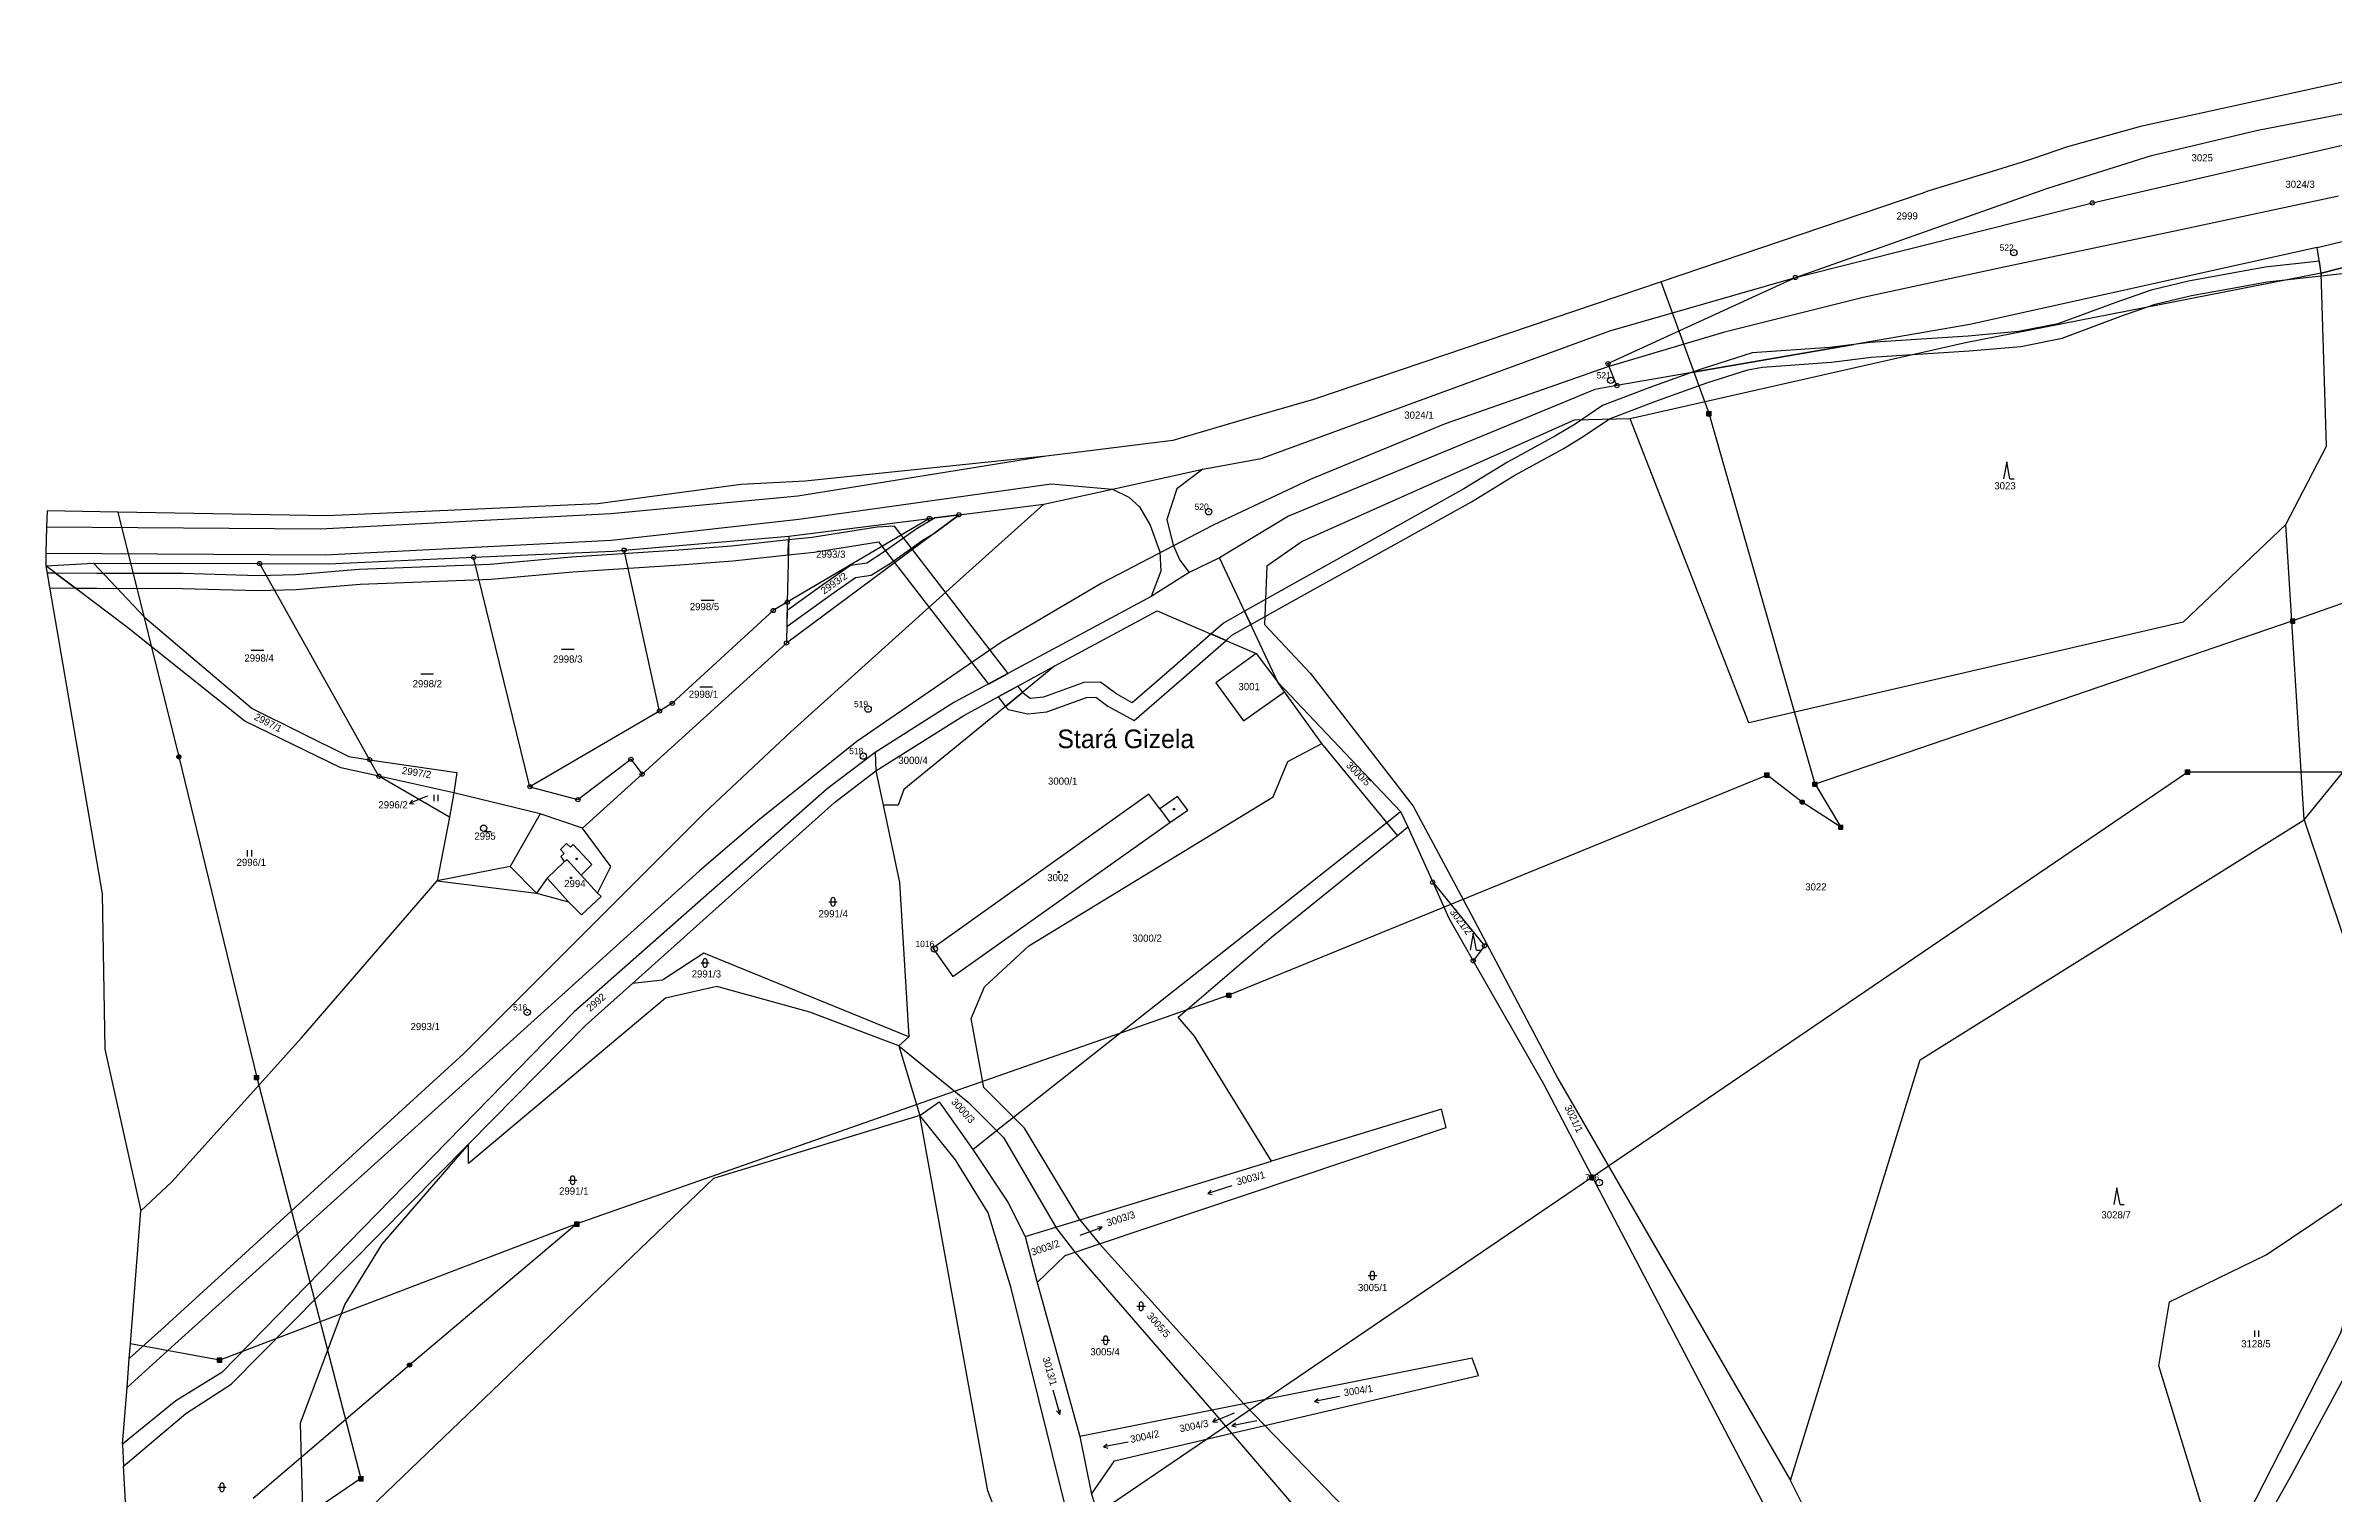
# Model space of a CAD drawing. Extents: x -784124 to -780570, y -980818 to -976926.
# Drawn here: x -783305 to -782763, y -977291 to -976949 of the extents above; entities that cross this region are included whole.
import ezdxf
from ezdxf.enums import TextEntityAlignment as Align

# ---------------------------------------------------------------- set-up
doc = ezdxf.new("R2010")
doc.units = 0
doc.header["$LTSCALE"] = 3.138375
doc.header["$MEASUREMENT"] = 0
for name, pattern in [('0_051C', [0]), ('0_205_2', [0]), ('2_6_59_2', [0])]:
    doc.linetypes.add(name, pattern=pattern)
for name, color, linetype in [('1009', 1, 'CONTINUOUS'), ('101', 1, 'CONTINUOUS'), ('1016', 1, 'CONTINUOUS'), ('1029', 1, 'CONTINUOUS'), ('105', 1, 'CONTINUOUS'), ('18', 1, 'CONTINUOUS'), ('20500', 1, 'CONTINUOUS'), ('20502', 1, 'CONTINUOUS'), ('21800', 1, 'CONTINUOUS'), ('21900', 1, 'CONTINUOUS'), ('21999', 1, 'CONTINUOUS'), ('23700', 1, 'CONTINUOUS'), ('304', 1, 'CONTINUOUS'), ('306', 1, 'CONTINUOUS'), ('308', 1, 'CONTINUOUS'), ('316', 1, 'CONTINUOUS'), ('402', 1, 'CONTINUOUS'), ('404', 1, 'CONTINUOUS'), ('50100', 1, 'CONTINUOUS'), ('601', 1, 'CONTINUOUS'), ('602', 1, 'CONTINUOUS'), ('60502', 1, 'CONTINUOUS'), ('802', 1, 'CONTINUOUS'), ('804', 1, 'CONTINUOUS')]:
    doc.layers.add(name, color=color, linetype=linetype)

# ---------------------------------------------------------------- blocks, each defined once
blk = doc.blocks.new('4_02$0')
at = {"layer": '404', "color": 255, "linetype": 'Continuous'}
blk.add_circle((-0.01, 0), 0.175, dxfattribs=at)
blk = doc.blocks.new('1029$1')
at = {"layer": '1029', "color": 6, "linetype": 'Continuous'}
for p, q in [((0, 3), (-0.5, 2)), ((0, 0), (0, 3)), ((0, 3), (0.5, 2))]:
    blk.add_line(p, q, dxfattribs=at)
blk = doc.blocks.new('3_08$6')
at = {"layer": '308', "color": 255, "linetype": 'Continuous'}
for p, q in [((0, 4), (-0.75, 0)), ((0.75, 0), (0, 4)), ((0.75, 0), (1.75, 0))]:
    blk.add_line(p, q, dxfattribs=at)
blk = doc.blocks.new('3_04$3')
at = {"layer": '304', "color": 255, "linetype": 'Continuous'}
blk.add_line((0.01, 0), (1.76, 0), dxfattribs=at)
blk.add_circle((0.01, 0.75), 0.75, dxfattribs=at)
blk = doc.blocks.new('3_16$5')
at = {"layer": '316', "color": 255, "linetype": 'Continuous'}
for p, q in [((-1, 1), (1, 1)), ((-0.5, 1.5), (-0.5, 0.5)), ((0.5, 0.5), (0.5, 1.5))]:
    blk.add_line(p, q, dxfattribs=at)
for centre, start, end in [((0, 1.5), 0, 180), ((0, 0.5), 180, 359.9879)]:
    blk.add_arc(centre, 0.5, start, end, dxfattribs=at)
blk = doc.blocks.new('3_06$4')
at = {"layer": '306', "color": 255, "linetype": 'Continuous'}
for p, q in [((-0.51, 0), (-0.51, 1.5)), ((0.49, 0), (0.49, 1.5))]:
    blk.add_line(p, q, dxfattribs=at)
blk = doc.blocks.new('8_02$7')
at = {"layer": '802', "color": 255, "linetype": 'Continuous'}
for p, q in [((3.02, -0.01), (2.04, 0.49)), ((-2.98, -0.01), (3.02, -0.01)), ((3.02, -0.01), (2.04, -0.51))]:
    blk.add_line(p, q, dxfattribs=at)
blk = doc.blocks.new('8_04$10')
at = {"layer": '804', "color": 255, "linetype": 'Continuous'}
blk.add_line((-1.5, 0), (1.5, 0), dxfattribs=at)
blk = doc.blocks.new('1_01$18')
at = {"layer": '101', "color": 3, "linetype": 'Continuous'}
for radius in [0.75, 0.03]:
    blk.add_circle((0, 0), radius, dxfattribs=at)
blk = doc.blocks.new('1_05$19')
at = {"layer": '105', "color": 3, "linetype": 'Continuous'}
for radius in [0.5, 0.0303]:
    blk.add_circle((0, 0), radius, dxfattribs=at)
blk = doc.blocks.new('6_02$22')
at = {"layer": '602', "color": 255, "linetype": 'Continuous'}
for p, q in [((-0.5, 0.5), (0.5, 0.5)), ((-0.5, -0.5), (-0.5, 0.5)), ((-0.5, 0.3), (0.5, 0.3)), ((-0.5, 0.1), (0.5, 0.1)), ((-0.3, -0.5), (-0.3, 0.5)), ((-0.1, -0.5), (-0.1, 0.5)), ((0.1, -0.5), (0.1, 0.5)), ((0.3, -0.5), (0.3, 0.5)), ((0.5, -0.5), (0.5, 0.5)), ((-0.5, -0.1), (0.5, -0.1)), ((-0.5, -0.3), (0.5, -0.3)), ((-0.5, -0.5), (0.5, -0.5))]:
    blk.add_line(p, q, dxfattribs=at)
blk = doc.blocks.new('6_01$21')
at = {"layer": '601', "color": 255, "linetype": 'Continuous'}
for radius in [0.5, 0.4, 0.3, 0.2, 0.1]:
    blk.add_circle((0, 0), radius, dxfattribs=at)

msp = doc.modelspace()

# ---------------------------------------------------------------- linework, layer by layer
at = {"layer": '1029', "color": 255, "linetype": 'Continuous'}
for p, q in [((-783214.35, -977126.17), (-783215.82, -977126.79)), ((-783059.95, -977230.04), (-783057.55, -977229.18)), ((-783023.49, -977272.14), (-783025.79, -977273.05))]:
    msp.add_line(p, q, dxfattribs=at)
at = {"layer": '20500', "color": 3, "linetype": 'Continuous'}
for p, q in [((-782837.05, -976976.23), (-782844.17, -976978.43)), ((-782844.17, -976978.43), (-782858.41, -976982.83)), ((-783058.26, -977044.59), (-783067.99, -977045.78)), ((-783051.31, -977043.73), (-783058.26, -977044.59)), ((-783048.16, -977043.35), (-783051.31, -977043.73)), ((-783287.55, -977059.04), (-783304.26, -977058.74)), ((-783286.44, -977279.44), (-783286.21, -977284.66))]:
    msp.add_line(p, q, dxfattribs=at)
for points in [[(-782809.08, -976967.8), (-782826.34, -976972.66), (-782834.4, -976975.42), (-782837.05, -976976.23)], [(-782858.41, -976982.83), (-782859.17, -976983.07), (-782860.81, -976983.63)], [(-783004.74, -977032.39), (-783019.8, -977036.76), (-783037.98, -977042.1), (-783048.16, -977043.35)], [(-783110.52, -977050.21), (-783124.95, -977051.72), (-783140.15, -977052.47), (-783141.96, -977052.71)], [(-783304.26, -977058.74), (-783304.42, -977062.57), (-783304.57, -977068.76), (-783304.62, -977071.69)], [(-783286.44, -977279.44), (-783285.4, -977266.07), (-783284.86, -977259.22), (-783284.59, -977255.75)]]:
    msp.add_lwpolyline(points, dxfattribs=at)
at = {"layer": '20502', "color": 3, "linetype": '0_205_2'}
for p, q in [((-782758.7, -976956.76), (-782809.08, -976967.8)), ((-783067.99, -977045.78), (-783110.52, -977050.21)), ((-783238.05, -977059.94), (-783287.55, -977059.04)), ((-783284.59, -977255.75), (-783282.14, -977224.27)), ((-783284.62, -977314.51), (-783286.21, -977284.66))]:
    msp.add_line(p, q, dxfattribs=at)
for points in [[(-782860.81, -976983.63), (-782922.47, -977004.52), (-783004.74, -977032.39)], [(-783141.96, -977052.71), (-783174, -977057.04), (-783238.05, -977059.94)], [(-783304.62, -977071.69), (-783291.24, -977149.27), (-783290.68, -977186.06), (-783282.14, -977224.27)]]:
    msp.add_lwpolyline(points, dxfattribs=at)
at = {"layer": '21800', "color": 255, "linetype": 'Continuous'}
for p, q in [((-783067.99, -977045.78), (-783126.71, -977055.26)), ((-783126.48, -977060.66), (-783066.76, -977052.33)), ((-783066.76, -977052.33), (-783052.27, -977053.57)), ((-783126.71, -977055.26), (-783170.97, -977059.45)), ((-783052.27, -977053.57), (-783048.41, -977055.47)), ((-783048.41, -977055.47), (-783045.85, -977057.75)), ((-783045.85, -977057.75), (-783043.39, -977062.11)), ((-783239.62, -977063.04), (-783304.42, -977062.57)), ((-783170.97, -977059.45), (-783239.62, -977063.04)), ((-783170.82, -977065.68), (-783126.48, -977060.66)), ((-783043.39, -977062.11), (-783041.09, -977068.44)), ((-783304.57, -977068.76), (-783238.54, -977069.09)), ((-783238.54, -977069.09), (-783170.82, -977065.68)), ((-783041.09, -977068.44), (-783040.86, -977072.95)), ((-783040.86, -977072.95), (-783043.1, -977079.01)), ((-783108.38, -977115.89), (-783108.26, -977120.24)), ((-783075.7, -977202.14), (-782987.41, -977132.4)), ((-783041.09, -977129.22), (-783038.72, -977132.47)), ((-782987.41, -977132.4), (-782984.18, -977129.85)), ((-783181.42, -977137.4), (-783182.84, -977138.84)), ((-783182.84, -977138.84), (-783181.95, -977139.76)), ((-783180.5, -977138.26), (-783181.42, -977137.4)), ((-783179.86, -977137.67), (-783180.5, -977138.26)), ((-783175.44, -977142.38), (-783179.86, -977137.67)), ((-783188.54, -977149.17), (-783194.75, -977142.87)), ((-783181.96, -977141.7), (-783185.97, -977145.59)), ((-783181.95, -977139.76), (-783182.81, -977140.51)), ((-783182.81, -977140.51), (-783181.96, -977141.7)), ((-783181.29, -977141.29), (-783181.96, -977141.7)), ((-783177.99, -977144.88), (-783181.29, -977141.29)), ((-783177.99, -977144.88), (-783175.44, -977142.38)), ((-783174.07, -977149.15), (-783177.99, -977144.88)), ((-783185.97, -977145.59), (-783188.54, -977149.17)), ((-783185.97, -977145.59), (-783180.94, -977151.18)), ((-783079.7, -977205.3), (-783075.7, -977202.14)), ((-783085.33, -977209.75), (-783079.7, -977205.3))]:
    msp.add_line(p, q, dxfattribs=at)
at = {"layer": '21900', "color": 3, "linetype": 'Continuous'}
for p, q in [((-782766.35, -977002.47), (-782767.28, -976996.4)), ((-782766.35, -977002.47), (-782738.82, -976995.53)), ((-782935.06, -977023.91), (-782890.71, -977003.53)), ((-782932.96, -977029.1), (-782935.06, -977023.91)), ((-783088.58, -977059.65), (-783129.4, -977089.99)), ((-783095.59, -977060.53), (-783129.2, -977080.34)), ((-783128.87, -977064.69), (-783095.59, -977060.53)), ((-783095.59, -977060.53), (-783088.58, -977059.65)), ((-782770.38, -977131.81), (-782774.7, -977061.96)), ((-783167.8, -977068.02), (-783128.87, -977064.69)), ((-783159.43, -977106.07), (-783167.8, -977068.02)), ((-783128.87, -977064.69), (-783129.2, -977080.34)), ((-783304.62, -977071.69), (-783293.29, -977071.08)), ((-783293.29, -977071.08), (-783254.04, -977071.18)), ((-783254.04, -977071.18), (-783228, -977117.58)), ((-783190.08, -977123.96), (-783203.4, -977069.7)), ((-783026.93, -977069.83), (-783034.13, -977073.28)), ((-783013.15, -977099.28), (-783026.93, -977069.83)), ((-783129.2, -977080.34), (-783129.4, -977089.99)), ((-783129.4, -977089.99), (-783163.54, -977121)), ((-783018.27, -977092.43), (-783013.15, -977099.28)), ((-783011.56, -977101.54), (-783013.15, -977099.28)), ((-783159.43, -977106.07), (-783190.08, -977123.96)), ((-783225.8, -977121.5), (-783228, -977117.58)), ((-783166.2, -977117.49), (-783163.54, -977121)), ((-783208.05, -977125.45), (-783225.8, -977121.5)), ((-783163.54, -977121), (-783177.63, -977133.79)), ((-783108.26, -977120.24), (-783106.56, -977128.3)), ((-783208.05, -977125.45), (-783209.14, -977131.17)), ((-783187.66, -977130.39), (-783208.05, -977125.45)), ((-783209.14, -977131.17), (-783212, -977146.22)), ((-783177.63, -977133.79), (-783187.66, -977130.39)), ((-782984.88, -977135.48), (-782982.42, -977133.49)), ((-782982.42, -977133.49), (-782976.53, -977146.55)), ((-783100.42, -977183.13), (-783102.79, -977185.23)), ((-783102.79, -977185.23), (-783097.89, -977201.74)), ((-783060, -977226.4), (-783014.68, -977212.55)), ((-783072.96, -977230.36), (-783065.67, -977228.13)), ((-783072.96, -977230.36), (-783070.08, -977241.2)), ((-783065.67, -977228.13), (-783060, -977226.4)), ((-783061.09, -977234.04), (-783055.38, -977232.12)), ((-783070.08, -977241.2), (-783059.99, -977277.65)), ((-783028.7, -977271.39), (-783059.99, -977277.65)), ((-783021.23, -977269.9), (-783028.7, -977271.39)), ((-783059.99, -977277.65), (-783057.24, -977291.28)), ((-783024.01, -977276.87), (-783016.24, -977275.05))]:
    msp.add_line(p, q, dxfattribs=at)
for points in [[(-782890.71, -977003.53), (-782830.98, -976982.43), (-782806.46, -976974.65), (-782781.34, -976968.7), (-782747.8, -976962.26), (-782653.38, -976948.73)], [(-782890.71, -977003.53), (-782820.48, -976985.89), (-782738.03, -976966.9), (-782653.38, -976948.73)], [(-782767.28, -976996.4), (-782703.17, -976981.06), (-782648.49, -976967.87)], [(-782767.28, -976996.4), (-782849.44, -977014.64), (-782932.96, -977029.1)], [(-783030.92, -977048.9), (-783017.08, -977046.38), (-782934.6, -977016.16), (-782890.71, -977003.53)], [(-782766.35, -977002.47), (-782850.45, -977018.95), (-782929.83, -977036.96)], [(-782774.7, -977061.96), (-782765.11, -977043.45), (-782766.35, -977002.47)], [(-782932.96, -977029.1), (-782938.15, -977030), (-783010.61, -977060), (-783026.93, -977069.83)], [(-782929.83, -977036.96), (-782943.03, -977037.27), (-783007.38, -977066), (-783015.75, -977071.81), (-783016.33, -977085.59), (-783005.46, -977097.22), (-782981.11, -977128.56), (-782967.52, -977154.01), (-782946.94, -977192.98), (-782891.89, -977288.09)], [(-782774.7, -977061.96), (-782799.01, -977085.06), (-782901.71, -977108.88), (-782929.83, -977036.96)], [(-783088.58, -977059.65), (-783068.49, -977057.13), (-783052.27, -977053.57), (-783030.92, -977048.9)], [(-783030.92, -977048.9), (-783037.05, -977053.48), (-783039.44, -977060.8), (-783037.9, -977066.86), (-783036.36, -977070.35), (-783034.13, -977073.28)], [(-783203.4, -977069.7), (-783170.42, -977068.24), (-783167.8, -977068.02)], [(-783225.8, -977121.5), (-783234.79, -977119.5), (-783257.53, -977108.48), (-783285.63, -977086.05), (-783304.62, -977071.69)], [(-783293.29, -977071.08), (-783281.3, -977083.89), (-783255.76, -977105.44), (-783232.93, -977116.85), (-783228, -977117.58)], [(-783034.13, -977073.28), (-783043.1, -977079.01), (-783089.82, -977104.07), (-783108.38, -977115.89), (-783119.76, -977124.43), (-783179.59, -977177.19), (-783262.99, -977262.55), (-783273.89, -977269.23), (-783286.44, -977279.44)], [(-783254.04, -977071.18), (-783237.73, -977071.22), (-783203.4, -977069.7)], [(-783129.2, -977080.34), (-783132.53, -977082.3), (-783156.42, -977104.24), (-783159.43, -977106.07)], [(-783065.88, -977095.41), (-783041.74, -977082.34), (-783018.27, -977092.43)], [(-783108.26, -977120.24), (-783087.47, -977107.1), (-783079.32, -977102.69), (-783074.64, -977100.15), (-783065.88, -977095.41)], [(-783018.27, -977092.43), (-783027.81, -977099.42), (-783021.3, -977108.41), (-783011.56, -977101.54)], [(-783013.15, -977099.28), (-782984.18, -977129.85), (-782982.42, -977133.49)], [(-783228, -977117.58), (-783207.41, -977120.62), (-783208.05, -977125.45)], [(-783190.08, -977123.96), (-783178.74, -977127.03), (-783166.2, -977117.49)], [(-783165.85, -977170.53), (-783118.01, -977127.71), (-783108.26, -977120.24)], [(-783106.56, -977128.3), (-783102.67, -977146.66), (-783100.42, -977183.13)], [(-783094.75, -977162.14), (-783090.07, -977168.89), (-783038.72, -977132.47), (-783034.45, -977129.55), (-783036.9, -977126.27), (-783041.09, -977129.22), (-783043.64, -977125.73), (-783094.75, -977162.14)], [(-783187.66, -977130.39), (-783194.75, -977142.87), (-783212, -977146.22)], [(-783212, -977146.22), (-783188.54, -977149.17), (-783180.94, -977151.18), (-783177.91, -977154.24), (-783173.21, -977149.95), (-783174.07, -977149.15), (-783170.91, -977142.86), (-783177.63, -977133.79)], [(-782891.89, -977288.09), (-782861.18, -977188.57), (-782770.38, -977131.81)], [(-782770.38, -977131.81), (-782756.15, -977174.13), (-782725.83, -977172.7)], [(-783014.68, -977212.55), (-783032.87, -977182.95), (-783036.73, -977178.46), (-783014.65, -977159.54), (-782984.88, -977135.48)], [(-783282.14, -977224.27), (-783274.82, -977217.4), (-783244.13, -977183.39), (-783212, -977146.22)], [(-782976.53, -977146.55), (-782964.29, -977161.6), (-782966.93, -977165.14)], [(-782976.53, -977146.55), (-782972.7, -977155.05), (-782966.93, -977165.14)], [(-782966.93, -977165.14), (-782950.31, -977194.2), (-782889.82, -977309.71)], [(-783204.64, -977208.48), (-783176.86, -977180.38), (-783165.85, -977170.53)], [(-783097.89, -977201.74), (-783093.29, -977198.49), (-783085.33, -977209.75), (-783077.02, -977222.25), (-783072.96, -977230.36)], [(-783097.89, -977201.74), (-783146.68, -977216.65), (-783243.49, -977309.53)], [(-783026.75, -977368.08), (-783059.9, -977308.26), (-783076.28, -977242.56), (-783081.72, -977224.74), (-783089.38, -977212.18), (-783097.89, -977201.74)], [(-783055.38, -977232.12), (-782973.37, -977204.55), (-782974.43, -977200.25), (-783014.68, -977212.55)], [(-783286.21, -977284.66), (-783271.5, -977272.23), (-783260.79, -977265.28), (-783204.64, -977208.48)], [(-782832.25, -977375.99), (-782793.83, -977314.04), (-782793.1, -977311.12), (-782793.52, -977297.54), (-782804.77, -977260.91), (-782802.2, -977245.83), (-782779.36, -977234.65), (-782756.58, -977219.38), (-782751.1, -977225.53)], [(-783070.08, -977241.2), (-783063.5, -977234.85), (-783061.09, -977234.04)], [(-783016.24, -977275.05), (-782965.69, -977263.23), (-782967.18, -977259.09), (-783021.23, -977269.9)], [(-783057.24, -977291.28), (-783051.83, -977283.38), (-783024.01, -977276.87)], [(-782851.89, -977402.12), (-782853.49, -977389.36), (-782860.05, -977358.49), (-782861.05, -977353.64), (-782880.49, -977310.94), (-782891.89, -977288.09)], [(-783057.24, -977291.28), (-783052.75, -977305.35), (-783035.15, -977336.94)]]:
    msp.add_lwpolyline(points, dxfattribs=at)
at = {"layer": '21999', "color": 3, "linetype": 'Continuous'}
for p, q in [((-783002.74, -977113.76), (-783011.56, -977101.54)), ((-783209.14, -977131.17), (-783225.8, -977121.5)), ((-783061.09, -977234.04), (-783065.67, -977228.13)), ((-783060, -977226.4), (-783055.38, -977232.12)), ((-783028.7, -977271.39), (-783061.09, -977234.04)), ((-783021.23, -977269.9), (-783055.38, -977232.12)), ((-783024.01, -977276.87), (-783028.7, -977271.39)), ((-783021.23, -977269.9), (-783016.24, -977275.05))]:
    msp.add_line(p, q, dxfattribs=at)
for points in [[(-783065.88, -977095.41), (-783073.49, -977101.64), (-783077.56, -977104.97), (-783101.61, -977124.66), (-783103, -977128.33), (-783106.56, -977128.3)], [(-782770.38, -977131.81), (-782740.48, -977095.13), (-782722.94, -977118.87), (-782709.29, -977134.23)], [(-783060, -977226.4), (-783073.07, -977204.76), (-783075.7, -977202.14), (-783082.75, -977195.12), (-783085.69, -977178.81), (-783082.55, -977171.31), (-783072.05, -977161.58), (-783014.24, -977126.36), (-783010.78, -977117.98), (-783002.74, -977113.76)], [(-782984.88, -977135.48), (-782987.41, -977132.4), (-783002.74, -977113.76)], [(-783100.42, -977183.13), (-783148.98, -977163.34), (-783158.74, -977169.76), (-783165.85, -977170.53)], [(-783102.79, -977185.23), (-783123.89, -977177.3), (-783145.88, -977171.23), (-783158.03, -977173.98), (-783204.64, -977213.11), (-783204.64, -977208.48)], [(-783102.79, -977185.23), (-783086.4, -977198.57), (-783079.7, -977205.3), (-783078.06, -977206.94), (-783065.67, -977228.13)], [(-783008.4, -977430.9), (-783019.18, -977427.09), (-783061.85, -977341.62), (-783081.74, -977290.52), (-783097.89, -977201.74)], [(-783204.64, -977208.48), (-783225.15, -977232.19), (-783233.85, -977246.34), (-783244.42, -977274.5), (-783243.49, -977309.53)], [(-782834.13, -977383.72), (-782825.92, -977372.99), (-782790.74, -977309.88), (-782761.79, -977253.29), (-782755.51, -977233.72), (-782751.1, -977225.53)], [(-782744.14, -977232.54), (-782773.8, -977287.42), (-782823.72, -977375.84), (-782836.23, -977392.38)], [(-782993.11, -977310.01), (-783007.47, -977296.2), (-783024.01, -977276.87)], [(-782965.41, -977321.7), (-782974.96, -977314.29), (-782997.22, -977294.7), (-783016.24, -977275.05)]]:
    msp.add_lwpolyline(points, dxfattribs=at)
at = {"layer": '23700', "color": 255, "linetype": '0_051C'}
for points in [[(-782766.35, -977002.47), (-782766.33, -977003.12), (-782756.52, -977002.03), (-782746.89, -977000.02), (-782723.64, -976995.64), (-782709.32, -976991.8), (-782698.18, -976988.88), (-782688.21, -976986.83), (-782675.16, -976984.39), (-782668.03, -976983.19), (-782662.88, -976982), (-782655.27, -976981.06), (-782653.68, -976977.33), (-782658.24, -976977.89), (-782702.5, -976986.38), (-782738.82, -976995.53), (-782766.35, -977002.47)], [(-783021.03, -977082.45), (-783019.54, -977085.63), (-783006.83, -977078.53), (-782984.95, -977066.39), (-782967.38, -977056.56), (-782957.06, -977050.28), (-782945.69, -977044.04), (-782940.96, -977041.14), (-782934.72, -977036.93), (-782923.98, -977032.83), (-782911.69, -977028.48), (-782902, -977025.38), (-782898.47, -977024.71), (-782882.21, -977023.57), (-782872.8, -977022.41), (-782849.63, -977020.86), (-782837.43, -977019.82), (-782827.65, -977017.9), (-782813.76, -977012.71), (-782805.61, -977009.87), (-782797.03, -977007.83), (-782785.62, -977005.75), (-782779.11, -977004.54), (-782766.33, -977003.12), (-782766.35, -977002.47), (-782766.78, -976999.65), (-782779.63, -977001.08), (-782797.75, -977004.41), (-782806.59, -977006.51), (-782814.94, -977009.41), (-782828.61, -977014.52), (-782837.91, -977016.34), (-782849.89, -977017.38), (-782873.14, -977018.93), (-782876.89, -977019.39), (-782915.29, -977026.04), (-782925.18, -977029.55), (-782936.34, -977033.81), (-782942.86, -977038.2), (-782947.45, -977041.02), (-782958.82, -977047.24), (-782969.14, -977053.54), (-782986.65, -977063.33), (-783008.53, -977075.47), (-783021.03, -977082.45)], [(-782912.81, -977025.16), (-782915.29, -977026.04), (-782876.89, -977019.39), (-782882.55, -977020.09), (-782900.97, -977021.37), (-782912.81, -977025.16)], [(-782900.97, -977021.37), (-782912.81, -977025.16), (-782915.29, -977026.04), (-782876.89, -977019.39), (-782882.55, -977020.09), (-782900.97, -977021.37)], [(-783129.24, -977082.31), (-783129.32, -977086.07), (-783118.79, -977078.47), (-783113.1, -977074.49), (-783109.36, -977073.97), (-783104.82, -977071.1), (-783097.06, -977065.58), (-783094.39, -977063.97), (-783088.58, -977059.65), (-783094.23, -977060.35), (-783098.7, -977063.08), (-783106.5, -977068.6), (-783110.42, -977071.09), (-783114.22, -977071.61), (-783120.53, -977076.03), (-783129.24, -977082.31)], [(-783122.87, -977068.5), (-783107.61, -977066.03), (-783081.64, -977099.68), (-783076.95, -977097.16), (-783103.87, -977062.36), (-783107.97, -977062.55), (-783123.33, -977065.02), (-783128.89, -977065.61), (-783128.96, -977069.14), (-783122.87, -977068.5)], [(-783123.33, -977065.02), (-783128.89, -977065.61), (-783128.96, -977069.14), (-783122.87, -977068.5), (-783107.61, -977066.03), (-783081.64, -977099.68), (-783076.95, -977097.16), (-783103.87, -977062.36), (-783107.97, -977062.55), (-783123.33, -977065.02)], [(-783272.18, -977073.58), (-783292.53, -977073.53), (-783302.29, -977073.46), (-783297.61, -977076.99), (-783292.55, -977077.03), (-783272.24, -977077.08), (-783254.41, -977077.58), (-783245.37, -977077.33), (-783230.28, -977076.09), (-783199.27, -977074.88), (-783179.94, -977073.12), (-783154.6, -977071.5), (-783142.12, -977070.53), (-783128.96, -977069.14), (-783128.89, -977065.61), (-783142.44, -977067.05), (-783154.84, -977068), (-783180.22, -977069.64), (-783199.49, -977071.38), (-783230.5, -977072.59), (-783245.57, -977073.83), (-783254.41, -977074.08), (-783272.18, -977073.58)], [(-783302.29, -977073.46), (-783297.61, -977076.99), (-783292.55, -977077.03), (-783272.24, -977077.08), (-783254.41, -977077.58), (-783245.37, -977077.33), (-783230.28, -977076.09), (-783199.27, -977074.88), (-783179.94, -977073.12), (-783154.6, -977071.5), (-783142.12, -977070.53), (-783128.96, -977069.14), (-783128.89, -977065.61), (-783142.44, -977067.05), (-783154.84, -977068), (-783180.22, -977069.64), (-783199.49, -977071.38), (-783230.5, -977072.59), (-783245.57, -977073.83), (-783254.41, -977074.08), (-783272.18, -977073.58), (-783292.53, -977073.53), (-783302.29, -977073.46)], [(-783304.32, -977073.44), (-783303.71, -977076.94), (-783297.61, -977076.99), (-783302.29, -977073.46), (-783304.32, -977073.44)], [(-783304.32, -977073.44), (-783303.71, -977076.94), (-783297.61, -977076.99), (-783302.29, -977073.46), (-783304.32, -977073.44)], [(-783026.05, -977085.25), (-783028.97, -977087.83), (-783025.41, -977089.36), (-783024.01, -977088.13), (-783019.54, -977085.63), (-783021.03, -977082.45), (-783026.05, -977085.25)], [(-783028.97, -977087.83), (-783025.41, -977089.36), (-783024.01, -977088.13), (-783019.54, -977085.63), (-783021.03, -977082.45), (-783026.05, -977085.25), (-783028.97, -977087.83)], [(-783073.49, -977101.64), (-783077.56, -977104.97), (-783076.97, -977105.74), (-783072.33, -977106.71), (-783067.8, -977106.22), (-783058.41, -977102.83), (-783056.22, -977102.77), (-783053.36, -977104.88), (-783047.16, -977108.33), (-783035.32, -977098.09), (-783025.41, -977089.36), (-783028.97, -977087.83), (-783037.62, -977095.45), (-783047.6, -977104.09), (-783051.46, -977101.94), (-783055.12, -977099.23), (-783059.07, -977099.35), (-783068.6, -977102.78), (-783071.72, -977103.12), (-783073.29, -977101.89), (-783073.49, -977101.64)], [(-783073.49, -977101.64), (-783077.56, -977104.97), (-783076.97, -977105.74), (-783072.33, -977106.71), (-783067.8, -977106.22), (-783058.41, -977102.83), (-783056.22, -977102.77), (-783053.36, -977104.88), (-783047.16, -977108.33), (-783035.32, -977098.09), (-783025.41, -977089.36), (-783028.97, -977087.83), (-783037.62, -977095.45), (-783047.6, -977104.09), (-783051.46, -977101.94), (-783055.12, -977099.23), (-783059.07, -977099.35), (-783068.6, -977102.78), (-783071.72, -977103.12), (-783073.29, -977101.89), (-783073.49, -977101.64)], [(-783074.64, -977100.15), (-783079.32, -977102.69), (-783077.56, -977104.97), (-783073.49, -977101.64), (-783074.64, -977100.15)]]:
    msp.add_lwpolyline(points, close=True, dxfattribs=at)
at = {"layer": '50100', "color": 255, "linetype": 'Continuous'}
for p, q in [((-782762.26, -976984.26), (-782799.85, -976992.31)), ((-782799.85, -976992.31), (-782842.11, -977001.26)), ((-782842.11, -977001.26), (-782874.69, -977008.26)), ((-782874.69, -977008.26), (-782907.46, -977016.46)), ((-782907.46, -977016.46), (-782935.12, -977024.64)), ((-782935.12, -977024.64), (-782973.59, -977038.11)), ((-782973.59, -977038.11), (-783005.52, -977051.33)), ((-783005.52, -977051.33), (-783028.49, -977062.1)), ((-783068.49, -977057.13), (-783087.65, -977074.34)), ((-783028.49, -977062.1), (-783054.97, -977075.92)), ((-783087.65, -977074.34), (-783128.33, -977111.01)), ((-783054.97, -977075.92), (-783078.51, -977089.75)), ((-783078.51, -977089.75), (-783112.76, -977113.29)), ((-783128.33, -977111.01), (-783148.77, -977130.12)), ((-783112.76, -977113.29), (-783136.15, -977132.01)), ((-783148.77, -977130.12), (-783205.78, -977187.14)), ((-783136.15, -977132.01), (-783150.05, -977143.98)), ((-783150.05, -977143.98), (-783202.13, -977190.95)), ((-783205.78, -977187.14), (-783277.36, -977252.45)), ((-783202.13, -977190.95), (-783274.08, -977255.83)), ((-783277.36, -977252.45), (-783284.86, -977259.22)), ((-783274.08, -977255.83), (-783285.4, -977266.07))]:
    msp.add_line(p, q, dxfattribs=at)
at = {"layer": '60502', "color": 255, "linetype": '2_6_59_2'}
for p, q in [((-782911.14, -977035.72), (-782922.47, -977004.52)), ((-782886.07, -977123.36), (-782911.14, -977035.72)), ((-782635.05, -977036.13), (-782773.05, -977084.75)), ((-783287.55, -977059.04), (-783273.13, -977116.9)), ((-782773.05, -977084.75), (-782886.07, -977123.36)), ((-783273.13, -977116.9), (-783254.71, -977192.75)), ((-782897.44, -977121.21), (-783024.73, -977173.28)), ((-782797.93, -977120.5), (-782938.86, -977216.39)), ((-782889.12, -977127.6), (-782897.44, -977121.21)), ((-782645.24, -977120.7), (-782797.93, -977120.5)), ((-782879.97, -977133.53), (-782889.12, -977127.6)), ((-782886.07, -977123.36), (-782879.97, -977133.53)), ((-783024.73, -977173.28), (-783178.97, -977227.38)), ((-783254.71, -977192.75), (-783230.05, -977287.6)), ((-782938.86, -977216.39), (-783150.82, -977360.37)), ((-783178.97, -977227.38), (-783263.46, -977259.57)), ((-783178.97, -977227.38), (-783218.55, -977260.74)), ((-783263.46, -977259.57), (-783284.59, -977255.75)), ((-783218.55, -977260.74), (-783255.56, -977292.29)), ((-783230.05, -977287.6), (-783282.65, -977323.29))]:
    msp.add_line(p, q, dxfattribs=at)

# ---------------------------------------------------------------- block references
at = {"layer": '101', "color": 0, "linetype": 'ByBlock'}
for p in [(-782839.07, -976997.67), (-782934.39, -977027.87), (-783029.51, -977058.94), (-783110.09, -977105.61), (-783111.22, -977116.73), (-783094.43, -977162.36), (-783190.72, -977177.34), (-782937.13, -977217.58)]:
    msp.add_blockref('1_01$18', p, dxfattribs=at)
at = {"layer": '1029', "color": 0, "linetype": 'ByBlock'}
for p, rotation in [((-783215.82, -977126.79), 113), ((-783057.55, -977229.18), 290), ((-783025.79, -977273.05), 112)]:
    msp.add_blockref('1029$1', p, dxfattribs=dict(at, rotation=rotation))
at = {"layer": '105', "color": 0, "linetype": 'ByBlock'}
for p in [(-782820.48, -976985.89), (-782890.71, -977003.53), (-782935.06, -977023.91), (-782932.96, -977029.1), (-783095.59, -977060.53), (-783088.58, -977059.65), (-783203.4, -977069.7), (-783167.8, -977068.02), (-783254.04, -977071.18), (-783129.2, -977080.34), (-783132.53, -977082.3), (-783129.4, -977089.99), (-783159.43, -977106.07), (-783156.42, -977104.24), (-783228, -977117.58), (-783166.2, -977117.49), (-783225.8, -977121.5), (-783163.54, -977121), (-783190.08, -977123.96), (-783178.74, -977127.03), (-782976.53, -977146.55), (-782964.29, -977161.6), (-782966.93, -977165.14)]:
    msp.add_blockref('1_05$19', p, dxfattribs=at)
at = {"layer": '304', "color": 0, "linetype": 'ByBlock'}
msp.add_blockref('3_04$3', (-783201.04, -977134.54), dxfattribs=at)
at = {"layer": '306', "color": 0, "linetype": 'ByBlock'}
for p in [(-783212.25, -977127.42), (-783256.35, -977140.48), (-782781.57, -977254.05)]:
    msp.add_blockref('3_06$4', p, dxfattribs=at)
at = {"layer": '308', "color": 0, "linetype": 'ByBlock'}
for p in [(-782840.74, -977051.14), (-782966.92, -977162.59), (-782814.68, -977222.8)]:
    msp.add_blockref('3_08$6', p, dxfattribs=at)
at = {"layer": '316', "color": 0, "linetype": 'ByBlock'}
for p in [(-783118.4, -977152.2), (-783148.65, -977166.65), (-783180, -977218.04), (-782990.78, -977240.58), (-783045.5, -977247.86), (-783053.88, -977255.89), (-783262.94, -977290.66)]:
    msp.add_blockref('3_16$5', p, dxfattribs=at)
at = {"layer": '402', "color": 0, "linetype": 'ByBlock'}
for p in [(-783037.74, -977129.28), (-783179.05, -977141.02)]:
    msp.add_blockref('4_02$0', p, dxfattribs=at)
at = {"layer": '404', "color": 0, "linetype": 'ByBlock'}
for p in [(-783064.99, -977144.14), (-783180.34, -977145.5)]:
    msp.add_blockref('4_02$0', p, dxfattribs=at)
at = {"layer": '601', "color": 0, "linetype": 'ByBlock'}
for p in [(-783273.13, -977116.9), (-782889.12, -977127.6), (-783218.55, -977260.74)]:
    msp.add_blockref('6_01$21', p, dxfattribs=at)
at = {"layer": '602', "color": 0, "linetype": 'ByBlock'}
for p in [(-782911.14, -977035.72), (-782773.05, -977084.75), (-782897.44, -977121.21), (-782886.07, -977123.36), (-782797.93, -977120.5), (-782879.97, -977133.53), (-783024.73, -977173.28), (-783254.71, -977192.75), (-782938.86, -977216.39), (-783178.97, -977227.38), (-783263.46, -977259.57), (-783230.05, -977287.6)]:
    msp.add_blockref('6_02$22', p, dxfattribs=at)
at = {"layer": '802', "color": 0, "linetype": 'ByBlock'}
for p, rotation in [((-783026.87, -977219.28), 198), ((-783065.57, -977269.5), 286), ((-783001.53, -977268.78), 191), ((-783021.09, -977274.52), 191), ((-783051.46, -977279.53), 191)]:
    msp.add_blockref('8_02$7', p, dxfattribs=dict(at, rotation=rotation))
at = {"layer": '804', "color": 0, "linetype": 'ByBlock'}
for p in [(-783148.04, -977079.88), (-783254.52, -977091.66), (-783181.14, -977091.41), (-783214.36, -977097.24), (-783148.42, -977100.34)]:
    msp.add_blockref('8_04$10', p, dxfattribs=at)

# ---------------------------------------------------------------- texts
at = {"layer": '1009', "color": 255, "linetype": 'Continuous'}
msp.add_text('Stará Gizela', height=4.4, dxfattribs=at).set_placement((-783065.31, -977116.17), align=Align.BOTTOM_LEFT)
at = {"layer": '1016', "color": 174, "linetype": 'Continuous'}
for s, p in [('522', (-782839.07, -976997.67)), ('521', (-782934.39, -977027.87)), ('520', (-783029.51, -977058.94)), ('519', (-783110.09, -977105.61)), ('518', (-783111.22, -977116.73)), ('1016', (-783094.43, -977162.36)), ('516', (-783190.72, -977177.34)), ('706', (-782937.13, -977217.58))]:
    msp.add_text(s, height=1.5, dxfattribs=at).set_placement(p, align=Align.BOTTOM_RIGHT)
at = {"layer": '18', "color": 255, "linetype": 'Continuous'}
for s, p in [('3025', (-782797.01, -976976.57)), ('2999', (-782866.82, -976990.33)), ('3024/1', (-782983.25, -977037.44)), ('3023', (-782843.67, -977054.16)), ('3000/4', (-783102.94, -977119.09)), ('3000/1', (-783067.53, -977124.01)), ('2995', (-783203.23, -977137.01)), ('2996/1', (-783259.48, -977143.21)), ('3002', (-783067.71, -977146.82)), ('2994', (-783181.98, -977148.22)), ('3022', (-782888.4, -977149.01)), ('2991/4', (-783121.82, -977155.37)), ('3000/2', (-783047.56, -977161.14)), ('2991/3', (-783151.82, -977169.6)), ('2991/1', (-783183.19, -977220.95)), ('3028/7', (-782818.33, -977226.58)), ('3005/1', (-782994.21, -977243.78)), ('3005/4', (-783057.51, -977258.97)), ('3128/5', (-782785.26, -977257.06))]:
    msp.add_text(s, height=1.7, dxfattribs=at).set_placement(p, align=Align.BOTTOM_LEFT)
for s, p in [('3024/3', (-782771.33, -976982.84)), ('2993/3', (-783118.92, -977070.33)), ('2998/5', (-783148.79, -977082.73)), ('2998/4', (-783254.15, -977094.89)), ('2998/3', (-783181.14, -977095.14)), ('2998/2', (-783214.36, -977100.97)), ('2998/1', (-783149.04, -977103.45)), ('3001', (-783019.95, -977101.65)), ('2993/1', (-783214.85, -977182.05))]:
    msp.add_text(s, height=1.7, dxfattribs=at).set_placement(p, align=Align.BOTTOM_CENTER)
for s, rotation, p in [('2993/2', 35, (-783117.38, -977076.96)), ('2997/1', 333, (-783252.61, -977110.04)), ('2997/2', 351, (-783217.1, -977121.96))]:
    msp.add_text(s, height=1.7, rotation=rotation, dxfattribs=at).set_placement(p, align=Align.BOTTOM_CENTER)
for s, rotation, p in [('3000/5', 315, (-782997.51, -977119.39)), ('3021/2', 307, (-782973.01, -977153.93)), ('2992', 41, (-783175.48, -977177.65)), ('3000/3', 312, (-783090.94, -977198.94)), ('3021/1', 296, (-782945.88, -977199.95)), ('3003/1', 15, (-783022.58, -977218.77)), ('3003/3', 18, (-783053.23, -977228.49)), ('3003/2', 19, (-783071.02, -977235.42)), ('3005/5', 311, (-783044.67, -977249.54)), ('3013/1', 286, (-783069.34, -977259.25)), ('3004/1', 9, (-782997.38, -977268.66)), ('3004/2', 12, (-783047.76, -977279.68))]:
    msp.add_text(s, height=1.7, rotation=rotation, dxfattribs=at).set_placement(p, align=Align.BOTTOM_LEFT)
msp.add_text('2996/2', height=1.7, dxfattribs=at).set_placement((-783218.98, -977127.39), align=Align.TOP_RIGHT)
msp.add_text('3004/3', height=1.7, rotation=11, dxfattribs=at).set_placement((-783029.76, -977273.65), align=Align.TOP_RIGHT)

doc.saveas('drawing.dxf')
